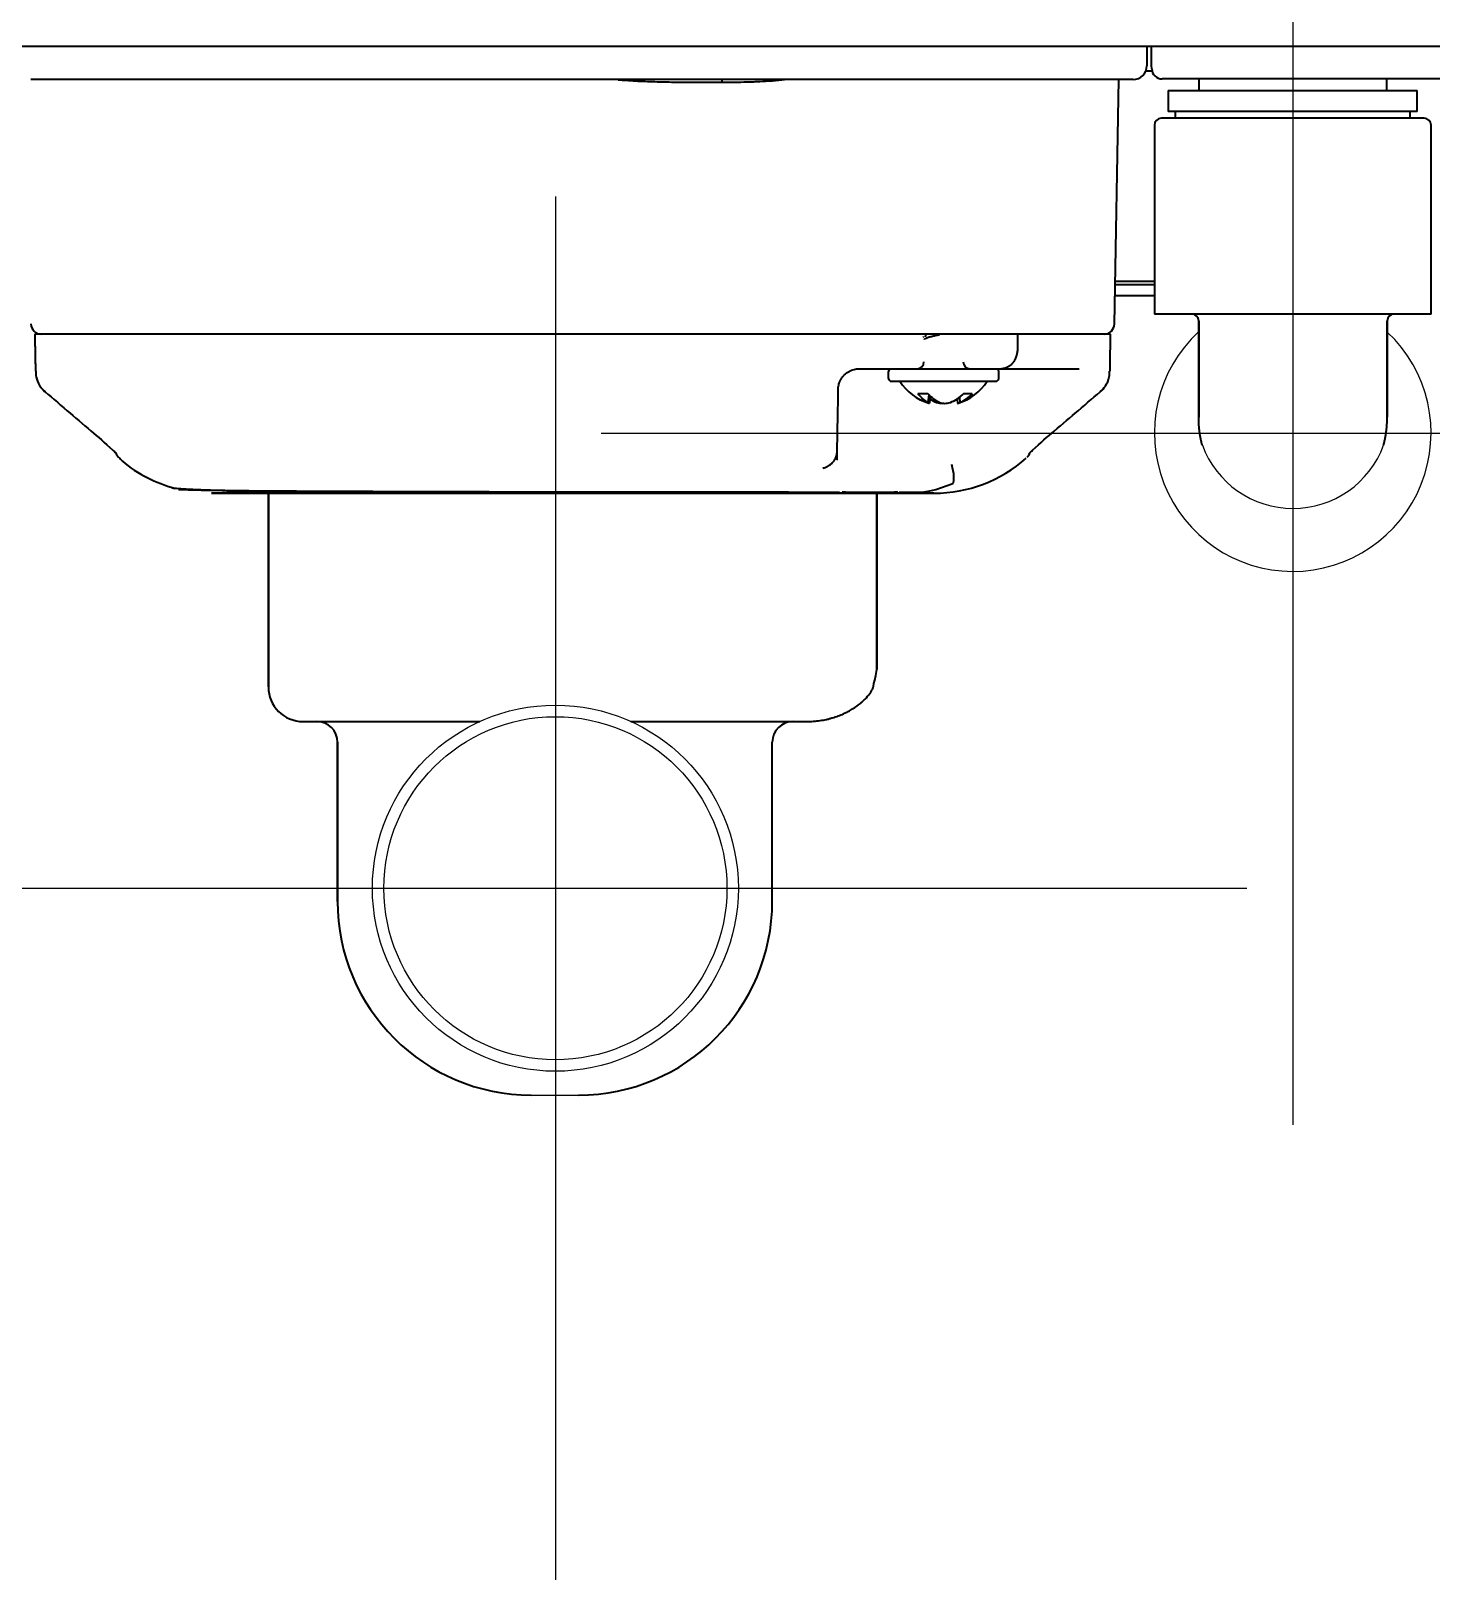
# Model space of a CAD drawing. Header units: inches. Extents: x 90 to 4162, y -443 to 3471.
# Drawn here: x 2301.1 to 2402.3, y 2546.4 to 2658.4 of the extents above; entities that cross this region are included whole.
import ezdxf

# ---------------------------------------------------------------- set-up
doc = ezdxf.new("R2010")
doc.units = ezdxf.units.IN
doc.layers.add('1', color=7, linetype='Continuous', true_color=0xffffff)

msp = doc.modelspace()

# ---------------------------------------------------------------- linework, layer by layer
at = {"color": 4}
for p, q in [((2392.35, 2679.33), (2392.35, 2579.33)), ((2342.35, 2629.33), (2442.35, 2629.33))]:
    msp.add_line(p, q, dxfattribs=at)
at = {"color": 6}
for p, q in [((2339.04, 2646.43), (2339.04, 2546.43)), ((2289.04, 2596.43), (2389.04, 2596.43))]:
    msp.add_line(p, q, dxfattribs=at)
msp.add_line((2337.29, 2581.48), (2340.72, 2581.48))
for radius in [13.23, 12.4]:
    msp.add_circle((2339.04, 2596.43), radius)
for centre, radius, start, end in [((2392.35, 2629.33), 10, 132.8436, 46.9023), ((2392.37, 2630.86), 6.98, 200.1021, 339.8979)]:
    msp.add_arc(centre, radius, start, end)
at = {"layer": '1', "color": 7, "linetype": 'Continuous', "lineweight": 35}
for p, q in [((2998.89, 2657.28), (2252.89, 2657.28)), ((2381.81, 2657.28), (2381.81, 2655.88)), ((2382.15, 2655.91), (2382.13, 2657.28)), ((2382.16, 2655.66), (2382.15, 2655.91)), ((2380.81, 2654.88), (2301.11, 2654.88)), ((2379.46, 2637.21), (2379.77, 2654.88)), ((2382.18, 2655.48), (2381.73, 2655.48)), ((2410.5, 2654.93), (2382.91, 2654.93)), ((2385.55, 2654.93), (2385.55, 2654.08)), ((2399.15, 2654.08), (2399.15, 2654.93)), ((2383.35, 2654.08), (2401.35, 2654.08)), ((2383.35, 2654.08), (2383.35, 2652.58)), ((2401.35, 2652.58), (2401.35, 2654.08)), ((2401.35, 2652.58), (2383.35, 2652.58)), ((2383.85, 2652.58), (2383.85, 2652.08)), ((2400.85, 2652.08), (2400.85, 2652.58)), ((2382.35, 2651.58), (2382.35, 2637.93)), ((2392.35, 2652.08), (2382.85, 2652.08)), ((2401.85, 2652.08), (2392.35, 2652.08)), ((2402.35, 2637.93), (2402.35, 2651.58)), ((2382.36, 2640.28), (2379.52, 2640.28)), ((2379.5, 2639.28), (2382.35, 2639.28)), ((2379.51, 2640.08), (2382.35, 2640.08)), ((2402.35, 2637.93), (2382.35, 2637.93)), ((2385.55, 2637.43), (2385.55, 2630.48)), ((2385.55, 2630.48), (2385.55, 2637.43)), ((2399.18, 2637.43), (2399.18, 2630.48)), ((2399.18, 2630.48), (2399.18, 2637.43)), ((2351.06, 2636.48), (2305.72, 2636.48)), ((2372.98, 2636.48), (2351.06, 2636.48)), ((2365.63, 2636.25), (2365.67, 2636.31)), ((2365.82, 2636.48), (2365.77, 2636.27)), ((2372.46, 2636.48), (2372.45, 2635.45)), ((2378.71, 2636.48), (2377.24, 2636.48)), ((2301.45, 2633.8), (2301.45, 2633.8)), ((2363.1, 2633.73), (2363.1, 2633.33)), ((2371.1, 2633.33), (2371.1, 2633.73)), ((2379.14, 2633.8), (2379.14, 2633.8)), ((2363.25, 2633.08), (2370.95, 2633.08)), ((2302.13, 2632.33), (2302.12, 2632.33)), ((2366.04, 2632.1), (2365.98, 2631.54)), ((2366.14, 2632), (2366.09, 2631.48)), ((2366.6, 2631.65), (2366.6, 2631.54)), ((2367.01, 2631.5), (2367.01, 2631.48)), ((2367.01, 2631.48), (2367.1, 2631.49)), ((2368.09, 2631.79), (2368.12, 2631.48)), ((2368.26, 2631.91), (2368.29, 2631.54)), ((2378.46, 2632.33), (2378.46, 2632.33)), ((2385.55, 2630.48), (2385.55, 2630.48)), ((2399.18, 2630.48), (2399.18, 2630.48)), ((2318.29, 2624.98), (2318.29, 2610.98)), ((2318.29, 2610.98), (2318.29, 2624.98)), ((2362.29, 2612.23), (2362.29, 2624.98)), ((2362.29, 2624.98), (2362.29, 2612.23)), ((2362.29, 2612.35), (2362.29, 2612.43)), ((2320.79, 2608.48), (2333.58, 2608.48)), ((2320.79, 2608.48), (2333.58, 2608.48)), ((2344.5, 2608.48), (2357.22, 2608.48)), ((2344.5, 2608.48), (2352.36, 2608.48)), ((2323.29, 2606.98), (2323.29, 2595.48)), ((2323.29, 2595.48), (2323.29, 2606.98)), ((2354.72, 2595.48), (2354.72, 2606.98))]:
    msp.add_line(p, q, dxfattribs=at)
for centre, radius, start, end in [((2380.81, 2655.88), 1, 270, 0), ((2382.91, 2655.68), 0.75, 181, 270), ((2382.85, 2651.58), 0.5, 90, 180), ((2401.85, 2651.58), 0.5, 0, 90), ((2301.87, 2637.23), 0.75, 181, 270), ((2378.71, 2637.23), 0.75, 270, 359), ((2385.05, 2637.43), 0.5, 0, 90), ((2385.05, 2637.43), 0.5, 0, 90), ((2399.68, 2637.43), 0.5, 90, 180), ((2399.68, 2637.43), 0.5, 90, 180), ((2363.39, 2633.73), 0.283, 118.0725, 180), ((2365.19, 2634.48), 0.5, 270, 0), ((2369.02, 2634.48), 0.5, 180, 270), ((2370.82, 2633.73), 0.283, 0, 61.9275), ((2363.39, 2633.33), 0.283, 180, 241.9275), ((2367.1, 2635.08), 3.74, 212.3241, 253.6076), ((2367.1, 2635.08), 3.74, 286.3924, 327.6759), ((2370.82, 2633.33), 0.283, 298.0725, 0), ((2320.79, 2610.98), 2.5, 180, 270), ((2321.79, 2606.98), 1.5, 0, 90), ((2356.22, 2606.98), 1.5, 90, 180), ((2337.29, 2595.48), 14, 180, 270), ((2337.29, 2595.48), 14, 180, 270), ((2340.72, 2595.48), 14, 270, 0)]:
    msp.add_arc(centre, radius, start, end, dxfattribs=at)
for centre, major_axis, ratio, start_param, end_param in [((2351.08, 2654.66), (0.001, -0.25), 0.01984, 3.666021, 4.694842), ((2366.87, 2635.1), (0.35, 3.71), 0.627676, 2.529365, 2.902086), ((2367.33, 2635.1), (0.36, -3.71), 0.654345, 5.549803, 5.922525), ((2366.51, 2635.13), (0.36, 3.67), 0.257668, 2.955348, 3.072213), ((2367.29, 2635.1), (0.43, -3.7), 0.775115, 5.720567, 5.896264), ((2367.26, 2635.13), (1.27, -3.46), 0.961631, 5.733637, 5.850503), ((2367.36, 2635.13), (0.81, -3.6), 0.902278, 5.872372, 5.989237), ((2366.94, 2635.13), (1.27, 3.46), 0.961631, 3.574275, 3.691141), ((2366.92, 2635.1), (0.43, 3.7), 0.775115, 3.528514, 3.901235), ((2367.66, 2635.13), (0.38, -3.67), 0.420739, 0.050717, 0.167582), ((2367.3, 2635.1), (0.41, -3.71), 0.752737, 0.215025, 0.587746), ((2366.42, 2634.98), (0, 10), 0.999998, 3.14138, 3.87132), ((2367.27, 2627.09), (0.45, -1.43), 0.265232, 0.159057, 1.46792), ((2364.39, 2634.98), (0, 10), 0.911652, 3.141593, 3.522344)]:
    msp.add_ellipse(centre, major_axis=major_axis, ratio=ratio, start_param=start_param, end_param=end_param, dxfattribs=at)
for points, knots in [([(2351.08, 2654.66), (2350.62, 2654.66), (2349.69, 2654.66), (2348.76, 2654.67), (2347.84, 2654.67), (2347.38, 2654.68), (2346.45, 2654.7), (2345.99, 2654.71), (2345.3, 2654.74), (2345.07, 2654.75), (2344.61, 2654.77), (2344.38, 2654.79), (2343.96, 2654.82), (2343.77, 2654.83), (2343.59, 2654.85)], [0, 0, 0, 0, 0.184711, 0.369421, 0.369421, 0.554132, 0.554132, 0.738842, 0.738842, 0.831198, 0.831198, 0.923553, 0.923553, 1, 1, 1, 1]), ([(2355.6, 2654.87), (2355.46, 2654.85), (2355.31, 2654.83), (2355.01, 2654.8), (2354.86, 2654.79), (2354.41, 2654.75), (2354.11, 2654.74), (2353.66, 2654.72), (2353.51, 2654.71), (2353.2, 2654.7), (2353.05, 2654.69), (2352.6, 2654.68), (2352.3, 2654.68), (2351.69, 2654.67), (2351.38, 2654.67), (2351.08, 2654.66)], [0, 0, 0, 0, 0.098851, 0.098851, 0.198979, 0.198979, 0.399234, 0.399234, 0.499362, 0.499362, 0.599489, 0.599489, 0.799745, 0.799745, 1, 1, 1, 1]), ([(2372.46, 2636.48), (2369.6, 2636.48), (2362.21, 2636.48), (2347.78, 2636.48), (2332.21, 2636.48), (2317.87, 2636.48), (2306.94, 2636.48), (2302.14, 2636.48), (2301.42, 2636.48), (2301.4, 2636.48)], [0, 0, 0, 0, 0.154718, 0.309436, 0.464154, 0.618872, 0.77359, 0.928308, 1, 1, 1, 1]), ([(2365.72, 2636.1), (2365.72, 2636.11), (2365.73, 2636.12), (2365.74, 2636.13), (2365.76, 2636.15), (2365.76, 2636.15), (2365.78, 2636.16), (2365.78, 2636.17), (2365.81, 2636.18), (2365.85, 2636.2), (2365.9, 2636.22), (2365.94, 2636.23), (2365.95, 2636.24), (2365.98, 2636.25), (2366, 2636.25), (2366.05, 2636.27), (2366.08, 2636.28), (2366.16, 2636.3), (2366.19, 2636.31), (2366.26, 2636.32), (2366.28, 2636.33), (2366.32, 2636.34), (2366.34, 2636.34), (2366.41, 2636.36), (2366.46, 2636.37), (2366.55, 2636.39), (2366.6, 2636.4), (2366.7, 2636.42), (2366.75, 2636.43), (2366.8, 2636.44)], [0, 0, 0, 0, 0.037115, 0.12465, 0.12465, 0.168417, 0.168417, 0.212185, 0.212185, 0.29972, 0.387255, 0.387255, 0.431022, 0.431022, 0.47479, 0.47479, 0.562325, 0.562325, 0.64986, 0.64986, 0.693627, 0.693627, 0.737395, 0.737395, 0.82493, 0.82493, 0.912465, 0.912465, 1, 1, 1, 1]), ([(2379.18, 2636.48), (2379.2, 2636.48), (2378.43, 2636.48), (2375.32, 2636.48), (2372.46, 2636.48)], [0, 0, 0, 0, 0.349223, 1, 1, 1, 1]), ([(2372.45, 2635.45), (2372.45, 2635.35), (2372.44, 2635.26), (2372.42, 2635.11), (2372.41, 2635.07), (2372.39, 2635), (2372.39, 2634.97), (2372.37, 2634.93), (2372.37, 2634.91), (2372.33, 2634.79), (2372.29, 2634.71), (2372.24, 2634.61), (2372.23, 2634.59), (2372.21, 2634.55), (2372.2, 2634.53), (2372.16, 2634.48), (2372.13, 2634.44), (2372.05, 2634.34), (2372, 2634.28), (2371.92, 2634.21), (2371.9, 2634.2), (2371.87, 2634.17), (2371.85, 2634.16), (2371.8, 2634.13), (2371.74, 2634.09), (2371.67, 2634.05), (2371.61, 2634.03), (2371.59, 2634.02), (2371.56, 2634.01), (2371.54, 2634.01), (2371.53, 2634.01), (2371.45, 2633.99), (2371.38, 2633.98), (2371.3, 2633.98)], [0, 0, 0, 0, 0.125, 0.125, 0.1875, 0.1875, 0.21875, 0.21875, 0.25, 0.25, 0.375, 0.375, 0.40625, 0.40625, 0.4375, 0.4375, 0.5, 0.5, 0.625, 0.625, 0.65625, 0.65625, 0.6875, 0.6875, 0.75, 0.8125, 0.8125, 0.84375, 0.859375, 0.859375, 0.875, 0.875, 1, 1, 1, 1]), ([(2301.48, 2633.8), (2301.47, 2633.66), (2301.48, 2633.3), (2301.71, 2632.79), (2301.99, 2632.44), (2302.13, 2632.33), (2302.16, 2632.31)], [0, 0, 0, 0, 0.236229, 0.616362, 0.935534, 1, 1, 1, 1]), ([(2359.67, 2633.19), (2359.71, 2633.25), (2359.75, 2633.32), (2359.84, 2633.43), (2359.88, 2633.49), (2359.96, 2633.56), (2359.99, 2633.59), (2360.04, 2633.64), (2360.07, 2633.66), (2360.15, 2633.72), (2360.21, 2633.76), (2360.3, 2633.8), (2360.32, 2633.82), (2360.38, 2633.85), (2360.41, 2633.86), (2360.51, 2633.9), (2360.57, 2633.92), (2360.69, 2633.95), (2360.75, 2633.96), (2360.84, 2633.97), (2360.87, 2633.97), (2360.93, 2633.98), (2360.96, 2633.98), (2360.99, 2633.98)], [0, 0, 0, 0, 0.125, 0.125, 0.25, 0.25, 0.3125, 0.3125, 0.375, 0.375, 0.5, 0.5, 0.5625, 0.5625, 0.625, 0.625, 0.75, 0.75, 0.875, 0.875, 0.9375, 0.9375, 1, 1, 1, 1]), ([(2360.99, 2633.98), (2361.49, 2633.98), (2361.98, 2633.98), (2362.95, 2633.98), (2363.43, 2633.98), (2364.13, 2633.98), (2364.48, 2633.98), (2364.82, 2633.98), (2365.05, 2633.98), (2365.17, 2633.98), (2365.74, 2633.98), (2366.62, 2633.98), (2367.89, 2633.98), (2368.69, 2633.98), (2369.48, 2633.98), (2369.86, 2633.98), (2370.6, 2633.98), (2370.95, 2633.98), (2371.3, 2633.98)], [0, 0, 0, 0, 0.125, 0.125, 0.25, 0.25, 0.3125, 0.34375, 0.34375, 0.375, 0.375, 0.5, 0.625, 0.75, 0.75, 0.875, 0.875, 1, 1, 1, 1]), ([(2371.3, 2633.98), (2371.65, 2633.98), (2371.98, 2633.98), (2372.62, 2633.98), (2373.23, 2633.98), (2374.05, 2633.98), (2374.55, 2633.98), (2374.91, 2633.98), (2375.02, 2633.98), (2375.19, 2633.98), (2375.24, 2633.98), (2375.35, 2633.98), (2375.61, 2633.98), (2375.85, 2633.98), (2376.21, 2633.98), (2376.37, 2633.98), (2376.66, 2633.98), (2376.8, 2633.98), (2376.92, 2633.98)], [0, 0, 0, 0, 0.125, 0.125, 0.25, 0.375, 0.5, 0.5, 0.5625, 0.5625, 0.59375, 0.59375, 0.625, 0.75, 0.75, 0.875, 0.875, 1, 1, 1, 1]), ([(2378.43, 2632.31), (2378.58, 2632.43), (2378.84, 2632.73), (2379.1, 2633.28), (2379.11, 2633.66), (2379.1, 2633.8)], [0, 0, 0, 0, 0.349413, 0.763284, 1, 1, 1, 1]), ([(2301.96, 2632.48), (2302.49, 2632.02), (2303.57, 2631.09), (2305.31, 2629.62), (2306.53, 2628.57), (2307.2, 2627.95), (2307.28, 2627.87)], [0, 0, 0, 0, 0.396386, 0.715268, 0.965955, 1, 1, 1, 1]), ([(2359.41, 2627.99), (2359.43, 2628.69), (2359.44, 2629.42), (2359.46, 2630.55), (2359.47, 2630.93), (2359.48, 2631.71), (2359.49, 2632.1), (2359.49, 2632.5)], [0, 0, 0, 0, 0.5, 0.5, 0.75, 0.75, 1, 1, 1, 1]), ([(2359.49, 2632.5), (2359.49, 2632.58), (2359.5, 2632.66), (2359.52, 2632.78), (2359.53, 2632.82), (2359.56, 2632.91), (2359.57, 2632.95), (2359.58, 2632.99)], [0, 0, 0, 0, 0.5, 0.5, 0.75, 0.75, 1, 1, 1, 1]), ([(2359.58, 2632.99), (2359.59, 2633), (2359.59, 2633.01), (2359.6, 2633.03), (2359.6, 2633.04), (2359.61, 2633.05), (2359.61, 2633.06), (2359.62, 2633.08), (2359.62, 2633.08), (2359.63, 2633.1), (2359.63, 2633.1), (2359.63, 2633.11), (2359.64, 2633.12), (2359.64, 2633.13), (2359.65, 2633.14), (2359.66, 2633.16), (2359.66, 2633.16), (2359.67, 2633.18), (2359.67, 2633.18), (2359.67, 2633.19)], [0, 0, 0, 0, 0.25, 0.25, 0.375, 0.375, 0.5, 0.5, 0.625, 0.625, 0.6875, 0.6875, 0.75, 0.75, 0.875, 0.875, 0.9375, 0.9375, 1, 1, 1, 1]), ([(2373.26, 2627.83), (2373.36, 2627.92), (2374.04, 2628.56), (2375.27, 2629.62), (2377.01, 2631.09), (2378.09, 2632.02), (2378.62, 2632.48)], [0, 0, 0, 0, 0.03946, 0.288739, 0.605832, 1, 1, 1, 1]), ([(2365.25, 2632.18), (2365.27, 2632.18), (2365.3, 2632.18), (2365.35, 2632.19), (2365.38, 2632.19), (2365.43, 2632.19), (2365.46, 2632.19), (2365.52, 2632.19), (2365.55, 2632.19), (2365.64, 2632.19), (2365.7, 2632.19), (2365.8, 2632.19), (2365.83, 2632.19), (2365.9, 2632.18), (2365.93, 2632.18), (2365.97, 2632.18)], [0, 0, 0, 0, 0.125, 0.125, 0.25, 0.25, 0.375, 0.375, 0.5, 0.5, 0.75, 0.75, 0.875, 0.875, 1, 1, 1, 1]), ([(2368.58, 2632.18), (2368.61, 2632.18), (2368.64, 2632.18), (2368.7, 2632.19), (2368.76, 2632.19), (2368.82, 2632.19), (2368.87, 2632.19), (2368.89, 2632.19), (2368.97, 2632.19), (2369.02, 2632.19), (2369.08, 2632.19), (2369.11, 2632.19), (2369.15, 2632.18), (2369.17, 2632.18), (2369.18, 2632.18)], [0, 0, 0, 0, 0.125, 0.125, 0.25, 0.375, 0.375, 0.5, 0.5, 0.75, 0.75, 0.875, 0.875, 1, 1, 1, 1]), ([(2358.37, 2626.79), (2358.44, 2626.81), (2358.52, 2626.84), (2358.62, 2626.88), (2358.67, 2626.91), (2358.72, 2626.93), (2358.75, 2626.95), (2358.77, 2626.96), (2358.85, 2627.01), (2358.97, 2627.09), (2359.07, 2627.19), (2359.14, 2627.27), (2359.16, 2627.3), (2359.21, 2627.36), (2359.23, 2627.4), (2359.26, 2627.45), (2359.28, 2627.48), (2359.29, 2627.49), (2359.31, 2627.54), (2359.32, 2627.57), (2359.36, 2627.66), (2359.38, 2627.73), (2359.4, 2627.83), (2359.4, 2627.86), (2359.41, 2627.9), (2359.41, 2627.9), (2359.41, 2627.91), (2359.41, 2627.92), (2359.41, 2627.95), (2359.41, 2627.98), (2359.41, 2627.99)], [0, 0, 0, 0, 0.125, 0.125, 0.1875, 0.21875, 0.21875, 0.25, 0.25, 0.375, 0.5, 0.5, 0.5625, 0.5625, 0.625, 0.65625, 0.65625, 0.6875, 0.6875, 0.75, 0.75, 0.875, 0.875, 0.9375, 0.9375, 0.945312, 0.945312, 0.953125, 0.96875, 1, 1, 1, 1]), ([(2359.4, 2627.36), (2359.41, 2627.45), (2359.41, 2627.55), (2359.41, 2627.76), (2359.41, 2627.87), (2359.41, 2627.99)], [0, 0, 0, 0, 0.5, 0.5, 1, 1, 1, 1]), ([(2307.27, 2627.88), (2307.27, 2627.88), (2307.28, 2627.84), (2307.3, 2627.76), (2307.36, 2627.66), (2307.42, 2627.6), (2307.45, 2627.57)], [0, 0, 0, 0, 0.015221, 0.376363, 0.720438, 1, 1, 1, 1]), ([(2307.47, 2627.59), (2307.56, 2627.49), (2308.15, 2626.88), (2309.52, 2626.06), (2310.82, 2625.53), (2311.52, 2625.33)], [0, 0, 0, 0, 0.084001, 0.54377, 1, 1, 1, 1]), ([(2373.31, 2627.88), (2373.31, 2627.85), (2373.3, 2627.82), (2373.26, 2627.71), (2373.2, 2627.63), (2373.12, 2627.56)], [0, 0, 0, 0, 0.237868, 0.237868, 1, 1, 1, 1]), ([(2311.32, 2625.39), (2311.39, 2625.36), (2312.17, 2625.29), (2313.72, 2625.22), (2315.16, 2625.19), (2315.23, 2625.19)], [0, 0, 0, 0, 0.48792, 0.973979, 1, 1, 1, 1]), ([(2311.78, 2625.27), (2311.88, 2625.26), (2312.27, 2625.24), (2313.52, 2625.21), (2315.38, 2625.18), (2317.78, 2625.16), (2320.66, 2625.14), (2323.98, 2625.13), (2327.7, 2625.11), (2331.78, 2625.1), (2336.19, 2625.09), (2340.89, 2625.08), (2345.78, 2625.08), (2350.73, 2625.07), (2355.38, 2625.07), (2358.41, 2625.07), (2359.58, 2625.06), (2359.58, 2625.06)], [0, 0, 0, 0, 0.063042, 0.126786, 0.191625, 0.257913, 0.325761, 0.395108, 0.465802, 0.537641, 0.610438, 0.684265, 0.759713, 0.837433, 0.91752, 0.999693, 1, 1, 1, 1]), ([(2364.39, 2624.98), (2363.9, 2624.98), (2362.77, 2624.98), (2360.6, 2624.98), (2358.03, 2624.98), (2355.14, 2624.98), (2352.02, 2624.98), (2348.72, 2624.98), (2345.37, 2624.98), (2342.13, 2624.98), (2339.03, 2624.98), (2335.96, 2624.98), (2332.84, 2624.98), (2329.65, 2624.98), (2326.47, 2624.98), (2323.46, 2624.98), (2320.82, 2624.98), (2318.64, 2624.98), (2316.92, 2624.98), (2315.62, 2624.98), (2314.7, 2624.98), (2314.22, 2624.98), (2314.15, 2624.98), (2314.17, 2624.98)], [0, 0, 0, 0, 0.048227, 0.096454, 0.14468, 0.192907, 0.241134, 0.289361, 0.337587, 0.385814, 0.434041, 0.482268, 0.530495, 0.578721, 0.626948, 0.675175, 0.723402, 0.771628, 0.819855, 0.868082, 0.916309, 0.964536, 1, 1, 1, 1]), ([(2314.17, 2624.98), (2314.18, 2624.98), (2314.24, 2624.98), (2314.61, 2624.98), (2315.62, 2624.98), (2317.14, 2624.98), (2319.15, 2624.98), (2321.59, 2624.98), (2323.43, 2624.98), (2324.42, 2624.98)], [0, 0, 0, 0, 0.042242, 0.201868, 0.361495, 0.521121, 0.680747, 0.840374, 1, 1, 1, 1]), ([(2315.29, 2625.16), (2315.44, 2625.15), (2315.58, 2625.13), (2315.82, 2625.11), (2315.91, 2625.1), (2316.05, 2625.09), (2316.1, 2625.09), (2316.19, 2625.09), (2316.23, 2625.08), (2316.46, 2625.07), (2316.62, 2625.06), (2316.78, 2625.06)], [0, 0, 0, 0, 0.269206, 0.269206, 0.451905, 0.451905, 0.543254, 0.543254, 0.634603, 0.634603, 1, 1, 1, 1]), ([(2316.78, 2625.06), (2317.13, 2625.05), (2317.47, 2625.04), (2318.15, 2625.03), (2318.48, 2625.03), (2319.16, 2625.03), (2319.49, 2625.03), (2320.15, 2625.04), (2320.48, 2625.05), (2320.81, 2625.06)], [0, 0, 0, 0, 0.25, 0.25, 0.5, 0.5, 0.75, 0.75, 1, 1, 1, 1]), ([(2324.42, 2624.98), (2325, 2624.98), (2325.61, 2624.98), (2326.84, 2624.98), (2327.47, 2624.98), (2328.76, 2624.98), (2329.42, 2624.98), (2330.17, 2624.98), (2330.26, 2624.98), (2330.43, 2624.98), (2330.51, 2624.98), (2330.77, 2624.98), (2330.94, 2624.98), (2331.45, 2624.98), (2331.79, 2624.98), (2332.82, 2624.98), (2333.51, 2624.98), (2334.89, 2624.98), (2335.58, 2624.98), (2336.98, 2624.98), (2337.68, 2624.98), (2338.56, 2624.98), (2338.83, 2624.98), (2339.09, 2624.98), (2339.27, 2624.98), (2339.36, 2624.98), (2339.8, 2624.98), (2340.15, 2624.98), (2341.2, 2624.98), (2341.89, 2624.98), (2343.26, 2624.98), (2343.94, 2624.98), (2345.28, 2624.98), (2345.95, 2624.98), (2346.69, 2624.98), (2346.77, 2624.98), (2346.94, 2624.98), (2347.18, 2624.98), (2347.42, 2624.98), (2347.91, 2624.98), (2348.23, 2624.98), (2349.18, 2624.98), (2349.8, 2624.98), (2351.02, 2624.98), (2351.62, 2624.98), (2352.79, 2624.98), (2353.37, 2624.98), (2354.22, 2624.98), (2354.5, 2624.98), (2354.85, 2624.98), (2354.92, 2624.98), (2355.06, 2624.98), (2355.13, 2624.98), (2355.33, 2624.98), (2355.47, 2624.98), (2356.15, 2624.98), (2356.67, 2624.98), (2357.69, 2624.98), (2358.18, 2624.98), (2359.14, 2624.98), (2359.6, 2624.98), (2360.5, 2624.98), (2360.93, 2624.98), (2361.75, 2624.98), (2362.14, 2624.98), (2362.61, 2624.98), (2362.71, 2624.98), (2362.84, 2624.98), (2362.89, 2624.98), (2362.98, 2624.98), (2363.2, 2624.98), (2363.41, 2624.98), (2363.91, 2624.98), (2364.21, 2624.98), (2364.76, 2624.98), (2365.01, 2624.98), (2365.46, 2624.98), (2365.65, 2624.98), (2365.83, 2624.98), (2365.85, 2624.98), (2365.89, 2624.98), (2365.91, 2624.98), (2365.97, 2624.98), (2366.07, 2624.98), (2366.16, 2624.98), (2366.3, 2624.98), (2366.36, 2624.98), (2366.41, 2624.98), (2366.41, 2624.98), (2366.42, 2624.98)], [0, 0, 0, 0, 0.036437, 0.036437, 0.072873, 0.072873, 0.10931, 0.10931, 0.113865, 0.113865, 0.118419, 0.118419, 0.127528, 0.127528, 0.145747, 0.145747, 0.182183, 0.182183, 0.21862, 0.21862, 0.255056, 0.255056, 0.264166, 0.26872, 0.26872, 0.273275, 0.273275, 0.291493, 0.291493, 0.32793, 0.32793, 0.364366, 0.364366, 0.400803, 0.400803, 0.405358, 0.405358, 0.409912, 0.419021, 0.419021, 0.43724, 0.43724, 0.473676, 0.473676, 0.510113, 0.510113, 0.54655, 0.54655, 0.564768, 0.564768, 0.569323, 0.569323, 0.573877, 0.573877, 0.582986, 0.582986, 0.619423, 0.619423, 0.65586, 0.65586, 0.692296, 0.692296, 0.728733, 0.728733, 0.765169, 0.765169, 0.774279, 0.774279, 0.778833, 0.778833, 0.783388, 0.801606, 0.801606, 0.838043, 0.838043, 0.874479, 0.874479, 0.910916, 0.910916, 0.915471, 0.915471, 0.920025, 0.920025, 0.929134, 0.947353, 0.947353, 0.983789, 0.983789, 1, 1, 1, 1]), ([(2363.8, 2625.06), (2363.46, 2625.05), (2363.11, 2625.04), (2362.43, 2625.03), (2362.1, 2625.03), (2361.43, 2625.03), (2361.09, 2625.03), (2360.43, 2625.04), (2360.1, 2625.05), (2359.77, 2625.06)], [0, 0, 0, 0, 0.25, 0.25, 0.5, 0.5, 0.75, 0.75, 1, 1, 1, 1]), ([(2366.08, 2624.98), (2366.13, 2624.98), (2366.17, 2624.98), (2366.3, 2624.98), (2366.36, 2624.98), (2366.42, 2624.98), (2366.42, 2624.98), (2366.35, 2624.98), (2366.28, 2624.98), (2366.17, 2624.98), (2366.15, 2624.98), (2366.12, 2624.98), (2366.11, 2624.98), (2366.06, 2624.98), (2366.03, 2624.98), (2365.93, 2624.98), (2365.85, 2624.98), (2365.6, 2624.98), (2365.4, 2624.98), (2364.94, 2624.98), (2364.68, 2624.98), (2364.39, 2624.98)], [0, 0, 0, 0, 0.057806, 0.057806, 0.214838, 0.214838, 0.371871, 0.371871, 0.528903, 0.528903, 0.548532, 0.548532, 0.568161, 0.568161, 0.607419, 0.607419, 0.685935, 0.685935, 0.842968, 0.842968, 1, 1, 1, 1]), ([(2357.22, 2608.48), (2357.31, 2608.48), (2357.39, 2608.48), (2357.55, 2608.48), (2357.63, 2608.49), (2357.88, 2608.51), (2358.03, 2608.53), (2358.34, 2608.57), (2358.49, 2608.6), (2358.68, 2608.64), (2358.71, 2608.65), (2358.79, 2608.67), (2358.82, 2608.68), (2358.93, 2608.71), (2359, 2608.73), (2359.21, 2608.79), (2359.35, 2608.83), (2359.61, 2608.93), (2359.74, 2608.98), (2359.92, 2609.06), (2359.98, 2609.09), (2360.1, 2609.15), (2360.27, 2609.24), (2360.43, 2609.33), (2360.74, 2609.52), (2360.93, 2609.65), (2361.11, 2609.81), (2361.13, 2609.82), (2361.17, 2609.86), (2361.19, 2609.88), (2361.25, 2609.93), (2361.36, 2610.03), (2361.46, 2610.13), (2361.65, 2610.34), (2361.75, 2610.47), (2361.86, 2610.63), (2361.88, 2610.67), (2361.92, 2610.73), (2361.94, 2610.76), (2361.99, 2610.86), (2362.02, 2610.92), (2362.29, 2612.23)], [0, 0, 0, 0, 0.03125, 0.03125, 0.0625, 0.0625, 0.125, 0.125, 0.1875, 0.1875, 0.203125, 0.203125, 0.21875, 0.21875, 0.25, 0.25, 0.3125, 0.3125, 0.375, 0.375, 0.40625, 0.40625, 0.4375, 0.5, 0.5, 0.625, 0.625, 0.640625, 0.640625, 0.65625, 0.65625, 0.6875, 0.75, 0.75, 0.875, 0.875, 0.90625, 0.90625, 0.9375, 0.9375, 1, 1, 1, 1])]:
    msp.add_open_spline(points, degree=3, knots=knots, dxfattribs=at)
for points in [[(2301.4, 2636.48), (2301.45, 2633.8)], [(2379.14, 2633.8), (2379.18, 2636.48)], [(2323.7, 2625.07), (2321.03, 2625.1)], [(2363.89, 2625.06), (2365.53, 2625.06)]]:
    msp.add_open_spline(points, degree=1, dxfattribs=at)
for points, weights in [([(2385.81, 2628.46), (2385.63, 2629.13), (2385.55, 2629.8), (2385.55, 2630.48)], [1.07372332759, 1.09955824474, 1.13218317293, 1.17159811216]), ([(2398.92, 2628.46), (2399.1, 2629.13), (2399.18, 2629.8), (2399.18, 2630.48)], [1.07372332759, 1.09955824474, 1.13218317293, 1.17159811216]), ([(2323.69, 2625.06), (2323.94, 2625), (2324.18, 2624.98), (2324.42, 2624.98)], [1.04662396383, 1.05643448959, 1.06779324948, 1.08070024348])]:
    msp.add_rational_spline(points, weights, degree=3, dxfattribs=at)

doc.saveas('drawing.dxf')
